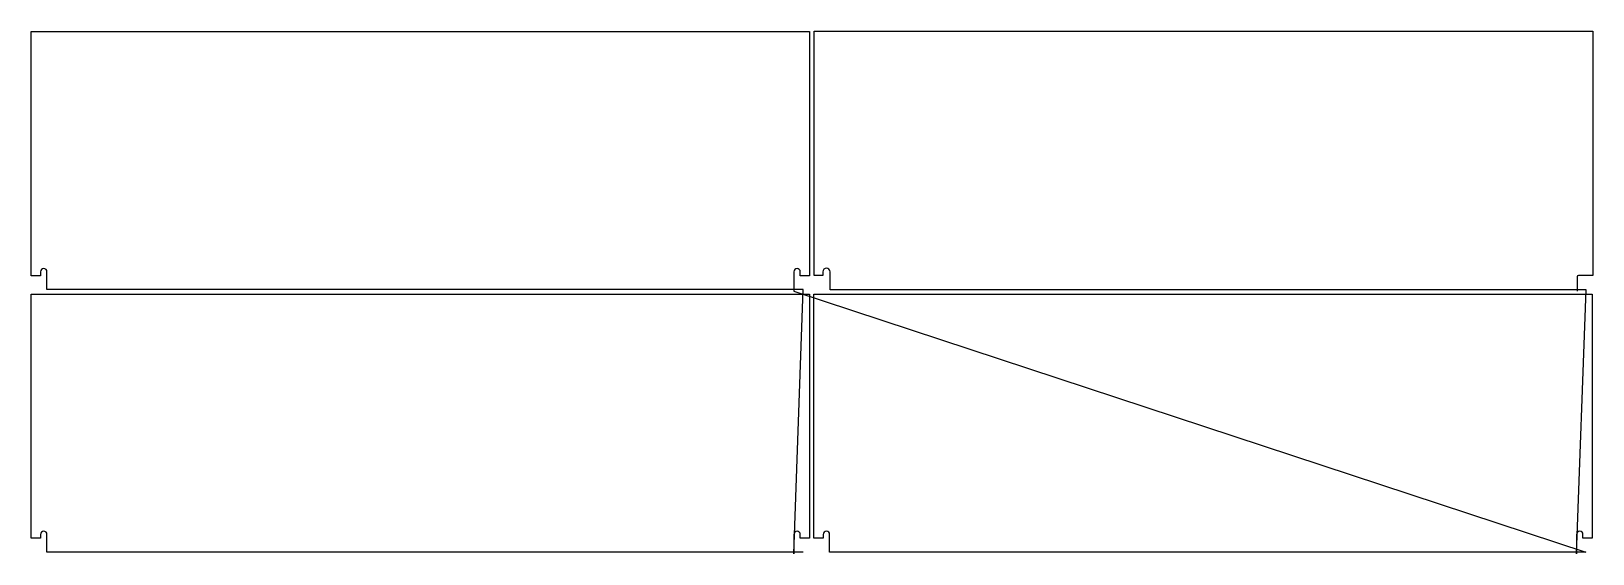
# Model space of a CAD drawing. Header units: metres. Extents: x 10 to 5472, y 4 to 1834.
import ezdxf

# ---------------------------------------------------------------- set-up
doc = ezdxf.new("R2010")
doc.units = ezdxf.units.M

msp = doc.modelspace()

# ---------------------------------------------------------------- linework, layer by layer
at = {"layer": 'TOOL_0'}
for p, q in [((10, 978.019), (10, 1833.269)), ((10, 1833.269), (2732.5, 1833.269)), ((2732.5, 1833.269), (2732.5, 978.019)), ((2749.03, 979.085), (2749.03, 1834.085)), ((2749.03, 1834.085), (5472.03, 1834.085)), ((5472.03, 1834.085), (5472.03, 979.085)), ((42.5, 991.769), (42.5, 978.019)), ((65, 929.269), (65, 991.769)), ((2677.5, 991.769), (2677.5, 929.269)), ((2700, 978.019), (2700, 991.769)), ((2779.03, 991.585), (2779.03, 979.085)), ((2804.03, 929.085), (2804.03, 991.585)), ((42.5, 978.019), (10, 978.019)), ((2677.5, 929.269), (65, 929.269)), ((2677.5, 4.498), (2710.415, 929.269)), ((2710.415, 929.269), (2677.5, 929.269)), ((2677.5, 929.269), (2677.5, 923.766)), ((2732.5, 978.019), (2700, 978.019)), ((2779.03, 979.085), (2749.03, 979.085)), ((5417.03, 929.085), (2804.03, 929.085)), ((5415.283, 4.498), (5448.984, 929.085)), ((5417.03, 974.085), (5417.03, 929.085)), ((5448.984, 929.085), (5417.03, 929.085)), ((5417.03, 929.085), (5417.03, 923.95)), ((5472.03, 979.085), (5422.03, 979.085)), ((10, 58.751), (10, 914.001)), ((10, 914.001), (2732.5, 914.001)), ((2677.5, 923.766), (5448.198, 10.001)), ((2732.5, 914.001), (2732.5, 58.751)), ((2747.783, 58.751), (2747.783, 914.001)), ((2747.783, 914.001), (5470.283, 914.001)), ((5470.283, 914.001), (5470.283, 58.751)), ((42.5, 58.751), (10, 58.751)), ((42.5, 72.501), (42.5, 58.751)), ((65, 10.001), (65, 72.501)), ((2677.5, 72.501), (2677.5, 10.001)), ((2700, 58.751), (2700, 72.501)), ((2732.5, 58.751), (2700, 58.751)), ((2780.283, 58.751), (2747.783, 58.751)), ((2780.283, 72.501), (2780.283, 58.751)), ((2802.783, 10.001), (2802.783, 72.501)), ((5415.283, 72.501), (5415.283, 10.001)), ((5437.783, 58.751), (5437.783, 72.501)), ((5470.283, 58.751), (5437.783, 58.751)), ((2677.5, 10.001), (65, 10.001)), ((2710.415, 10.001), (2677.5, 10.001)), ((2677.5, 10.001), (2677.5, 4.498)), ((5415.283, 10.001), (2802.783, 10.001)), ((5448.198, 10.001), (5415.283, 10.001)), ((5415.283, 10.001), (5415.283, 4.498))]:
    msp.add_line(p, q, dxfattribs=at)
for centre, radius, start in [((53.75, 991.769), 11.25, 0), ((2688.75, 991.769), 11.25, 0), ((2791.53, 991.585), 12.5, 0), ((5422.03, 974.085), 5, 90), ((53.75, 72.501), 11.25, 0), ((2688.75, 72.501), 11.25, 0), ((2791.533, 72.501), 11.25, 0), ((5426.533, 72.501), 11.25, 0)]:
    msp.add_arc(centre, radius, start, 180, dxfattribs=at)

doc.saveas('drawing.dxf')
